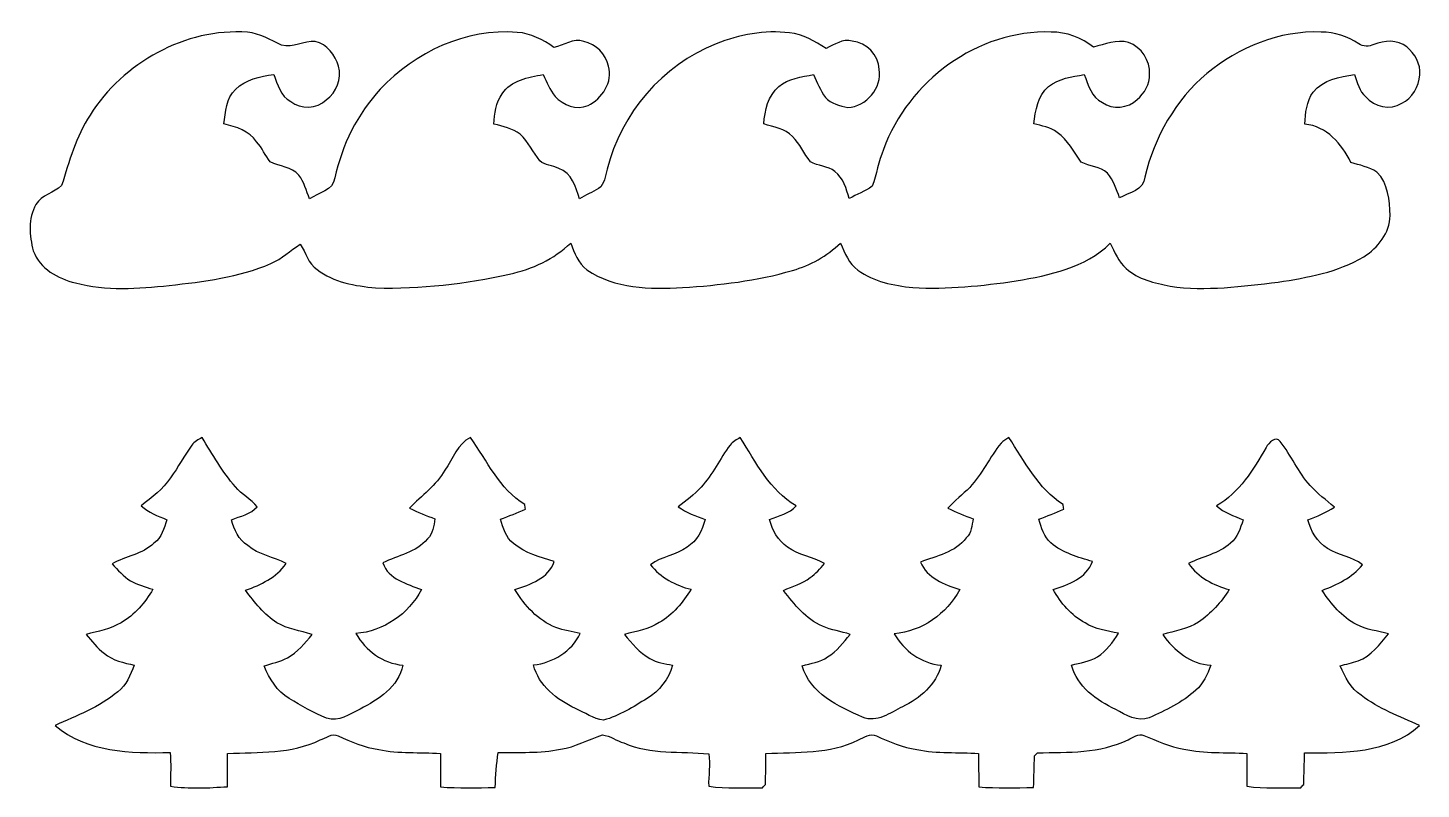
# Model space of a CAD drawing. Header units: centimetres. Extents: x -15.8 to 16.1, y -10.6 to 6.9.
import ezdxf

# ---------------------------------------------------------------- set-up
doc = ezdxf.new("R2010")
doc.units = ezdxf.units.CM
doc.header["$MEASUREMENT"] = 0
doc.layers.add('Layer 1', color=7, linetype='Continuous')

msp = doc.modelspace()

# ---------------------------------------------------------------- linework, layer by layer
at = {"layer": 'Layer 1', "color": 251}
for points, knots in [([(-14.38063, 4.85669), (-13.62322, 6.05472), (-12.20717, 6.85059), (-10.77771, 6.75005), (-10.77771, 6.75005), (-10.49584, 6.72006), (-10.24925, 6.57296), (-9.99913, 6.45125), (-9.99913, 6.45125), (-9.73843, 6.39057), (-9.49043, 6.55461), (-9.22973, 6.53627), (-9.22973, 6.53627), (-8.96056, 6.47806), (-8.77041, 6.22759), (-8.69633, 5.97323), (-8.69633, 5.97323), (-8.62753, 5.69136), (-8.73478, 5.36928), (-8.97961, 5.20382), (-8.97961, 5.20382), (-9.19268, 4.99674), (-9.55922, 4.98546), (-9.7917, 5.16784), (-9.7917, 5.16784), (-10.0263, 5.29167), (-10.09086, 5.55766), (-10.18117, 5.78379), (-10.18117, 5.78379), (-10.49091, 5.73758), (-10.82358, 5.6769), (-11.05394, 5.44477), (-11.05394, 5.44477), (-11.2716, 5.24581), (-11.27478, 4.92584), (-11.31782, 4.6549), (-11.31782, 4.6549), (-11.04089, 4.58541), (-10.74138, 4.49545), (-10.57063, 4.24744), (-10.57063, 4.24744), (-10.44328, 4.10916), (-10.37625, 3.92853), (-10.25807, 3.78425), (-10.25807, 3.78425), (-10.04429, 3.67736), (-9.77618, 3.67348), (-9.60402, 3.48544), (-9.60402, 3.48544), (-9.48972, 3.31999), (-9.42975, 3.12596), (-9.36131, 2.93864), (-9.36131, 2.93864), (-9.16058, 3.08046), (-8.8198, 3.12879), (-8.7824, 3.41806), (-8.7824, 3.41806), (-8.62013, 4.17019), (-8.26735, 4.88386), (-7.74312, 5.45006), (-7.74312, 5.45006), (-6.94655, 6.29391), (-5.78485, 6.84706), (-4.60834, 6.74546), (-4.60834, 6.74546), (-4.29613, 6.73065), (-4.02237, 6.57613), (-3.7719, 6.40397), (-3.7719, 6.40397), (-3.54401, 6.45336), (-3.32987, 6.61776), (-3.08751, 6.54015), (-3.08751, 6.54015), (-2.81199, 6.48159), (-2.58374, 6.25016), (-2.52024, 5.97535), (-2.52024, 5.97535), (-2.41406, 5.61411), (-2.67264, 5.23028), (-2.9905, 5.07647), (-2.9905, 5.07647), (-3.25579, 4.96323), (-3.55812, 5.08423), (-3.74615, 5.28355), (-3.74615, 5.28355), (-3.86009, 5.43631), (-3.93876, 5.61058), (-4.02026, 5.78167), (-4.02026, 5.78167), (-4.35681, 5.72064), (-4.75474, 5.65609), (-4.95229, 5.33964), (-4.95229, 5.33964), (-5.10223, 5.13891), (-5.12763, 4.88879), (-5.14315, 4.64749), (-5.14315, 4.64749), (-4.93395, 4.60093), (-4.7184, 4.54625), (-4.54272, 4.41678), (-4.54272, 4.41678), (-4.35398, 4.24462), (-4.2478, 4.00579), (-4.09399, 3.80612), (-4.09399, 3.80612), (-3.97475, 3.70381), (-3.79765, 3.70911), (-3.66219, 3.63255), (-3.66219, 3.63255), (-3.35668, 3.53624), (-3.27448, 3.20746), (-3.18629, 2.93934), (-3.18629, 2.93934), (-3.04341, 3.02366), (-2.89243, 3.09386), (-2.7499, 3.17888), (-2.7499, 3.17888), (-2.59962, 3.26849), (-2.6102, 3.47274), (-2.5527, 3.61597), (-2.5527, 3.61597), (-2.23908, 4.8955), (-1.28764, 5.99969), (-0.06138, 6.4837), (-0.06138, 6.4837), (0.46884, 6.6989), (1.04951, 6.80508), (1.62101, 6.73735), (1.62101, 6.73735), (1.93146, 6.70842), (2.19816, 6.53838), (2.4578, 6.37999), (2.4578, 6.37999), (2.64195, 6.47382), (2.83492, 6.60224), (3.05259, 6.54861), (3.05259, 6.54861), (3.37785, 6.51933), (3.65619, 6.23041), (3.67171, 5.90338), (3.67171, 5.90338), (3.73874, 5.47793), (3.37644, 5.0486), (2.94887, 5.03026), (2.94887, 5.03026), (2.76684, 5.06906), (2.56963, 5.1181), (2.43805, 5.25992), (2.43805, 5.25992), (2.32269, 5.42043), (2.24861, 5.60388), (2.16747, 5.78238), (2.16747, 5.78238), (1.89336, 5.73158), (1.59456, 5.68925), (1.37019, 5.50898), (1.37019, 5.50898), (1.12924, 5.29766), (1.05198, 4.96076), (1.03046, 4.65384), (1.03046, 4.65384), (1.25624, 4.58294), (1.51447, 4.54695), (1.68416, 4.36527), (1.68416, 4.36527), (1.8602, 4.20264), (1.94663, 3.97228), (2.0955, 3.78954), (2.0955, 3.78954), (2.26554, 3.68441), (2.49237, 3.69782), (2.65289, 3.56835), (2.65289, 3.56835), (2.84727, 3.41736), (2.921, 3.17324), (2.98309, 2.94569), (2.98309, 2.94569), (3.15701, 3.04094), (3.34398, 3.11503), (3.50732, 3.22721), (3.50732, 3.22721), (3.61174, 3.50132), (3.65443, 3.79483), (3.7652, 4.06718), (3.7652, 4.06718), (4.33282, 5.62963), (5.91714, 6.81426), (7.60307, 6.75428), (7.60307, 6.75428), (7.9569, 6.75675), (8.29769, 6.62587), (8.57285, 6.4068), (8.57285, 6.4068), (8.82967, 6.48194), (9.10026, 6.58777), (9.37154, 6.51686), (9.37154, 6.51686), (9.66505, 6.41385), (9.87143, 6.1027), (9.85414, 5.79155), (9.85414, 5.79155), (9.86155, 5.56436), (9.73631, 5.35658), (9.57016, 5.21053), (9.57016, 5.21053), (9.36166, 5.01297), (9.01277, 4.97205), (8.77605, 5.14385), (8.77605, 5.14385), (8.52099, 5.25604), (8.45326, 5.54531), (8.36013, 5.78097), (8.36013, 5.78097), (8.07791, 5.73793), (7.77381, 5.69242), (7.54345, 5.50933), (7.54345, 5.50933), (7.29791, 5.30049), (7.24288, 4.95723), (7.20478, 4.65526), (7.20478, 4.65526), (7.38964, 4.60939), (7.58578, 4.57976), (7.74171, 4.46017), (7.74171, 4.46017), (7.99112, 4.29295), (8.10966, 4.00756), (8.29169, 3.77966), (8.29169, 3.77966), (8.48007, 3.67736), (8.72878, 3.68512), (8.88965, 3.52743), (8.88965, 3.52743), (9.02723, 3.36374), (9.09955, 3.16159), (9.16481, 2.96157), (9.16481, 2.96157), (9.38283, 3.08046), (9.72397, 3.13655), (9.7469, 3.43994), (9.7469, 3.43994), (9.95609, 4.35151), (10.4521, 5.19606), (11.16154, 5.80743), (11.16154, 5.80743), (11.89037, 6.40468), (12.82382, 6.79379), (13.77668, 6.75464), (13.77668, 6.75464), (14.08183, 6.75322), (14.3824, 6.65374), (14.63746, 6.48758), (14.63746, 6.48758), (14.73835, 6.41703), (14.87099, 6.42161), (14.98212, 6.46818), (14.98212, 6.46818), (15.22095, 6.5659), (15.52434, 6.58848), (15.73565, 6.41879), (15.73565, 6.41879), (15.91522, 6.26004), (16.06515, 6.02439), (16.03481, 5.77497), (16.03481, 5.77497), (16.0147, 5.51109), (15.86971, 5.2384), (15.61994, 5.12904), (15.61994, 5.12904), (15.35642, 4.96111), (14.99588, 5.04155), (14.79938, 5.27368), (14.79938, 5.27368), (14.64663, 5.40244), (14.61206, 5.6067), (14.53868, 5.78167), (14.53868, 5.78167), (14.19789, 5.74005), (13.82712, 5.66103), (13.59606, 5.38304), (13.59606, 5.38304), (13.44895, 5.17102), (13.41014, 4.90291), (13.40591, 4.64926), (13.40591, 4.64926), (13.90403, 4.60446), (14.25011, 4.19488), (14.45648, 3.77366), (14.45648, 3.77366), (14.65756, 3.71016), (14.87523, 3.6703), (15.05479, 3.55353), (15.05479, 3.55353), (15.31056, 3.28859), (15.34477, 2.90654), (15.35747, 2.55799), (15.35747, 2.55799), (15.34513, 2.15865), (15.07984, 1.82174), (14.75352, 1.61678), (14.75352, 1.61678), (14.16297, 1.26118), (13.46376, 1.14229), (12.79313, 1.03505), (12.79313, 1.03505), (11.9761, 0.94403), (11.1439, 0.81915), (10.32404, 0.94439), (10.32404, 0.94439), (9.97056, 1.01671), (9.59309, 1.09396), (9.32074, 1.34796), (9.32074, 1.34796), (9.13659, 1.49507), (9.06251, 1.72508), (8.95138, 1.92405), (8.95138, 1.92405), (8.382, 1.35573), (7.56426, 1.19909), (6.80438, 1.06398), (6.80438, 1.06398), (6.02192, 0.94968), (5.22958, 0.86536), (4.4383, 0.91193), (4.4383, 0.91193), (3.99979, 0.95709), (3.5433, 1.04246), (3.18206, 1.31198), (3.18206, 1.31198), (2.97356, 1.4545), (2.88361, 1.70251), (2.78483, 1.9244), (2.78483, 1.9244), (2.47015, 1.63865), (2.10185, 1.41534), (1.68945, 1.30493), (1.68945, 1.30493), (0.87207, 1.06186), (0.01834, 0.96873), (-0.82973, 0.90946), (-0.82973, 0.90946), (-1.56774, 0.87101), (-2.38689, 0.8823), (-3.01978, 1.32009), (-3.01978, 1.32009), (-3.21169, 1.47144), (-3.31258, 1.70392), (-3.3849, 1.93005), (-3.3849, 1.93005), (-3.77049, 1.56139), (-4.26649, 1.33138), (-4.78473, 1.22061), (-4.78473, 1.22061), (-5.78732, 0.98919), (-6.82166, 0.88089), (-7.85001, 0.90346), (-7.85001, 0.90346), (-8.31462, 0.9525), (-8.81098, 1.02341), (-9.18598, 1.32786), (-9.18598, 1.32786), (-9.39518, 1.45662), (-9.44386, 1.70956), (-9.57298, 1.90041), (-9.57298, 1.90041), (-9.80228, 1.76354), (-9.9949, 1.5681), (-10.24255, 1.45979), (-10.24255, 1.45979), (-10.97844, 1.14476), (-11.78278, 1.0474), (-12.57124, 0.9592), (-12.57124, 0.9592), (-13.28208, 0.88724), (-14.01621, 0.82656), (-14.71436, 1.01953), (-14.71436, 1.01953), (-15.11688, 1.11054), (-15.52822, 1.34444), (-15.67886, 1.74907), (-15.67886, 1.74907), (-15.77375, 2.09268), (-15.80374, 2.49343), (-15.61924, 2.8134), (-15.61924, 2.8134), (-15.48906, 3.03601), (-15.20437, 3.07269), (-15.0308, 3.24414), (-15.0308, 3.24414), (-14.86076, 3.79765), (-14.69919, 4.36563), (-14.38063, 4.85669)], [0, 0, 0, 0, 0.01010101, 0.01010101, 0.01010101, 0.01010101, 0.02020202, 0.02020202, 0.02020202, 0.02020202, 0.03030303, 0.03030303, 0.03030303, 0.03030303, 0.04040404, 0.04040404, 0.04040404, 0.04040404, 0.05050505, 0.05050505, 0.05050505, 0.05050505, 0.06060606, 0.06060606, 0.06060606, 0.06060606, 0.07070707, 0.07070707, 0.07070707, 0.07070707, 0.08080808, 0.08080808, 0.08080808, 0.08080808, 0.09090909, 0.09090909, 0.09090909, 0.09090909, 0.1010101, 0.1010101, 0.1010101, 0.1010101, 0.11111111, 0.11111111, 0.11111111, 0.11111111, 0.12121212, 0.12121212, 0.12121212, 0.12121212, 0.13131313, 0.13131313, 0.13131313, 0.13131313, 0.14141414, 0.14141414, 0.14141414, 0.14141414, 0.15151515, 0.15151515, 0.15151515, 0.15151515, 0.16161616, 0.16161616, 0.16161616, 0.16161616, 0.17171717, 0.17171717, 0.17171717, 0.17171717, 0.18181818, 0.18181818, 0.18181818, 0.18181818, 0.19191919, 0.19191919, 0.19191919, 0.19191919, 0.2020202, 0.2020202, 0.2020202, 0.2020202, 0.21212121, 0.21212121, 0.21212121, 0.21212121, 0.22222222, 0.22222222, 0.22222222, 0.22222222, 0.23232323, 0.23232323, 0.23232323, 0.23232323, 0.24242424, 0.24242424, 0.24242424, 0.24242424, 0.25252525, 0.25252525, 0.25252525, 0.25252525, 0.26262626, 0.26262626, 0.26262626, 0.26262626, 0.27272727, 0.27272727, 0.27272727, 0.27272727, 0.28282828, 0.28282828, 0.28282828, 0.28282828, 0.29292929, 0.29292929, 0.29292929, 0.29292929, 0.3030303, 0.3030303, 0.3030303, 0.3030303, 0.31313131, 0.31313131, 0.31313131, 0.31313131, 0.32323232, 0.32323232, 0.32323232, 0.32323232, 0.33333333, 0.33333333, 0.33333333, 0.33333333, 0.34343434, 0.34343434, 0.34343434, 0.34343434, 0.35353535, 0.35353535, 0.35353535, 0.35353535, 0.36363636, 0.36363636, 0.36363636, 0.36363636, 0.37373737, 0.37373737, 0.37373737, 0.37373737, 0.38383838, 0.38383838, 0.38383838, 0.38383838, 0.39393939, 0.39393939, 0.39393939, 0.39393939, 0.4040404, 0.4040404, 0.4040404, 0.4040404, 0.41414141, 0.41414141, 0.41414141, 0.41414141, 0.42424242, 0.42424242, 0.42424242, 0.42424242, 0.43434343, 0.43434343, 0.43434343, 0.43434343, 0.44444444, 0.44444444, 0.44444444, 0.44444444, 0.45454545, 0.45454545, 0.45454545, 0.45454545, 0.46464646, 0.46464646, 0.46464646, 0.46464646, 0.47474747, 0.47474747, 0.47474747, 0.47474747, 0.48484848, 0.48484848, 0.48484848, 0.48484848, 0.49494949, 0.49494949, 0.49494949, 0.49494949, 0.50505051, 0.50505051, 0.50505051, 0.50505051, 0.51515152, 0.51515152, 0.51515152, 0.51515152, 0.52525253, 0.52525253, 0.52525253, 0.52525253, 0.53535354, 0.53535354, 0.53535354, 0.53535354, 0.54545455, 0.54545455, 0.54545455, 0.54545455, 0.55555556, 0.55555556, 0.55555556, 0.55555556, 0.56565657, 0.56565657, 0.56565657, 0.56565657, 0.57575758, 0.57575758, 0.57575758, 0.57575758, 0.58585859, 0.58585859, 0.58585859, 0.58585859, 0.5959596, 0.5959596, 0.5959596, 0.5959596, 0.60606061, 0.60606061, 0.60606061, 0.60606061, 0.61616162, 0.61616162, 0.61616162, 0.61616162, 0.62626263, 0.62626263, 0.62626263, 0.62626263, 0.63636364, 0.63636364, 0.63636364, 0.63636364, 0.64646465, 0.64646465, 0.64646465, 0.64646465, 0.65656566, 0.65656566, 0.65656566, 0.65656566, 0.66666667, 0.66666667, 0.66666667, 0.66666667, 0.67676768, 0.67676768, 0.67676768, 0.67676768, 0.68686869, 0.68686869, 0.68686869, 0.68686869, 0.6969697, 0.6969697, 0.6969697, 0.6969697, 0.70707071, 0.70707071, 0.70707071, 0.70707071, 0.71717172, 0.71717172, 0.71717172, 0.71717172, 0.72727273, 0.72727273, 0.72727273, 0.72727273, 0.73737374, 0.73737374, 0.73737374, 0.73737374, 0.74747475, 0.74747475, 0.74747475, 0.74747475, 0.75757576, 0.75757576, 0.75757576, 0.75757576, 0.76767677, 0.76767677, 0.76767677, 0.76767677, 0.77777778, 0.77777778, 0.77777778, 0.77777778, 0.78787879, 0.78787879, 0.78787879, 0.78787879, 0.7979798, 0.7979798, 0.7979798, 0.7979798, 0.80808081, 0.80808081, 0.80808081, 0.80808081, 0.81818182, 0.81818182, 0.81818182, 0.81818182, 0.82828283, 0.82828283, 0.82828283, 0.82828283, 0.83838384, 0.83838384, 0.83838384, 0.83838384, 0.84848485, 0.84848485, 0.84848485, 0.84848485, 0.85858586, 0.85858586, 0.85858586, 0.85858586, 0.86868687, 0.86868687, 0.86868687, 0.86868687, 0.87878788, 0.87878788, 0.87878788, 0.87878788, 0.88888889, 0.88888889, 0.88888889, 0.88888889, 0.8989899, 0.8989899, 0.8989899, 0.8989899, 0.90909091, 0.90909091, 0.90909091, 0.90909091, 0.91919192, 0.91919192, 0.91919192, 0.91919192, 0.92929293, 0.92929293, 0.92929293, 0.92929293, 0.93939394, 0.93939394, 0.93939394, 0.93939394, 0.94949495, 0.94949495, 0.94949495, 0.94949495, 0.95959596, 0.95959596, 0.95959596, 0.95959596, 0.96969697, 0.96969697, 0.96969697, 0.96969697, 0.97979798, 0.97979798, 0.97979798, 0.97979798, 1, 1, 1, 1]), ([(-12.05371, -2.69028), (-11.99586, -2.6095), (-11.90413, -2.56646), (-11.81982, -2.5206), (-11.81982, -2.5206), (-11.57923, -2.90477), (-11.35662, -3.30518), (-11.05606, -3.64737), (-11.05606, -3.64737), (-10.90895, -3.81953), (-10.70328, -3.92889), (-10.55617, -4.10034), (-10.55617, -4.10034), (-10.70822, -4.27179), (-10.94669, -4.31377), (-11.14672, -4.40231), (-11.14672, -4.40231), (-11.08604, -4.62774), (-10.98021, -4.86022), (-10.77595, -4.98969), (-10.77595, -4.98969), (-10.52195, -5.20312), (-10.18011, -5.24369), (-9.89612, -5.40173), (-9.89612, -5.40173), (-10.11837, -5.7217), (-10.47256, -5.88045), (-10.82358, -6.01239), (-10.82358, -6.01239), (-10.61755, -6.28791), (-10.40271, -6.56837), (-10.10673, -6.75322), (-10.10673, -6.75322), (-9.8612, -6.90174), (-9.57227, -6.93173), (-9.30416, -7.02098), (-9.30416, -7.02098), (-9.46362, -7.22701), (-9.63965, -7.42668), (-9.86825, -7.55826), (-9.86825, -7.55826), (-10.03582, -7.64611), (-10.22315, -7.68279), (-10.40165, -7.74277), (-10.40165, -7.74277), (-10.28524, -8.03698), (-10.1025, -8.31956), (-9.82521, -8.48431), (-9.82521, -8.48431), (-9.55675, -8.66069), (-9.26994, -8.81309), (-8.9722, -8.9341), (-8.9722, -8.9341), (-8.69209, -9.03393), (-8.4455, -8.8392), (-8.20455, -8.72984), (-8.20455, -8.72984), (-7.79568, -8.51041), (-7.31767, -8.22501), (-7.22983, -7.72548), (-7.22983, -7.72548), (-7.68597, -7.68033), (-8.0772, -7.39069), (-8.30263, -7.00052), (-8.30263, -7.00052), (-7.66868, -6.95007), (-7.09401, -6.55743), (-6.80261, -5.99475), (-6.80261, -5.99475), (-7.1314, -5.86281), (-7.55509, -5.76192), (-7.68244, -5.38656), (-7.68244, -5.38656), (-7.34131, -5.21194), (-6.92397, -5.14844), (-6.66256, -4.8387), (-6.66256, -4.8387), (-6.53697, -4.71805), (-6.51933, -4.5399), (-6.49323, -4.37762), (-6.49323, -4.37762), (-6.69043, -4.30424), (-6.88587, -4.22769), (-7.07284, -4.13209), (-7.07284, -4.13209), (-6.79732, -3.8481), (-6.46359, -3.61209), (-6.26392, -3.26143), (-6.26392, -3.26143), (-6.07871, -3.00919), (-5.97994, -2.66136), (-5.68008, -2.51848), (-5.68008, -2.51848), (-5.29625, -3.05153), (-5.02038, -3.69323), (-4.43618, -4.04883), (-4.43618, -4.04883), (-4.43265, -4.07494), (-4.42595, -4.1275), (-4.42242, -4.15361), (-4.42242, -4.15361), (-4.60939, -4.24039), (-4.80166, -4.31447), (-4.99392, -4.3882), (-4.99392, -4.3882), (-4.92866, -4.58611), (-4.86833, -4.80942), (-4.69653, -4.94418), (-4.69653, -4.94418), (-4.42666, -5.1622), (-4.08799, -5.2578), (-3.76238, -5.35552), (-3.76238, -5.35552), (-3.89608, -5.73581), (-4.31024, -5.88398), (-4.66337, -5.99334), (-4.66337, -5.99334), (-4.44041, -6.36341), (-4.1335, -6.70031), (-3.72639, -6.86647), (-3.72639, -6.86647), (-3.54506, -6.92926), (-3.35386, -6.95713), (-3.16689, -7.00193), (-3.16689, -7.00193), (-3.37079, -7.40869), (-3.78919, -7.66939), (-4.23721, -7.71984), (-4.23721, -7.71984), (-4.12291, -8.19679), (-3.70134, -8.515), (-3.27836, -8.71396), (-3.27836, -8.71396), (-3.06846, -8.80992), (-2.86914, -8.95103), (-2.63666, -8.98207), (-2.63666, -8.98207), (-2.27718, -8.884), (-1.95333, -8.67974), (-1.63971, -8.48466), (-1.63971, -8.48466), (-1.35996, -8.31638), (-1.143, -8.04263), (-1.0601, -7.72583), (-1.0601, -7.72583), (-1.23402, -7.68456), (-1.41923, -7.66939), (-1.57339, -7.57167), (-1.57339, -7.57167), (-1.81504, -7.44573), (-1.98261, -7.22454), (-2.15724, -7.0231), (-2.15724, -7.0231), (-1.88983, -6.94231), (-1.59985, -6.9088), (-1.36243, -6.7504), (-1.36243, -6.7504), (-1.05304, -6.57225), (-0.81844, -6.28932), (-0.63324, -5.98911), (-0.63324, -5.98911), (-0.99554, -5.90338), (-1.32644, -5.71747), (-1.56492, -5.42607), (-1.56492, -5.42607), (-1.31233, -5.2391), (-0.97614, -5.21652), (-0.72531, -5.02356), (-0.72531, -5.02356), (-0.49459, -4.89021), (-0.38029, -4.64044), (-0.3115, -4.39455), (-0.3115, -4.39455), (-0.52423, -4.31341), (-0.73907, -4.23369), (-0.92886, -4.10457), (-0.92886, -4.10457), (-0.75106, -3.95746), (-0.55809, -3.82623), (-0.40358, -3.65337), (-0.40358, -3.65337), (-0.13688, -3.36585), (0.02681, -3.0039), (0.25823, -2.69028), (0.25823, -2.69028), (0.31644, -2.6102), (0.40781, -2.56646), (0.49248, -2.52024), (0.49248, -2.52024), (0.84914, -3.08681), (1.16911, -3.72921), (1.76777, -4.07741), (1.76777, -4.07741), (1.61431, -4.2605), (1.37266, -4.3053), (1.1624, -4.39173), (1.1624, -4.39173), (1.22167, -4.64114), (1.35502, -4.87821), (1.57233, -5.02356), (1.57233, -5.02356), (1.82139, -5.21476), (2.14877, -5.24404), (2.41582, -5.40209), (2.41582, -5.40209), (2.31563, -5.51603), (2.21544, -5.63245), (2.09197, -5.72241), (2.09197, -5.72241), (1.91206, -5.86387), (1.68557, -5.91644), (1.48308, -6.01557), (1.48308, -6.01557), (1.7272, -6.33554), (1.99143, -6.67103), (2.37102, -6.83542), (2.37102, -6.83542), (2.57493, -6.92079), (2.79682, -6.94937), (3.00567, -7.02063), (3.00567, -7.02063), (2.84621, -7.20266), (2.70475, -7.41327), (2.48814, -7.53357), (2.48814, -7.53357), (2.31881, -7.65986), (2.10397, -7.67503), (1.90923, -7.73924), (1.90923, -7.73924), (2.08703, -8.37142), (2.73614, -8.66563), (3.2893, -8.9154), (3.2893, -8.9154), (3.61703, -9.04981), (3.91901, -8.81345), (4.19947, -8.67657), (4.19947, -8.67657), (4.59916, -8.48325), (4.96958, -8.17386), (5.08564, -7.72724), (5.08564, -7.72724), (4.63056, -7.6775), (4.23404, -7.39916), (4.01073, -7.0044), (4.01073, -7.0044), (4.64608, -6.95184), (5.21758, -6.55496), (5.51004, -5.99369), (5.51004, -5.99369), (5.15867, -5.87763), (4.76497, -5.73722), (4.61186, -5.36504), (4.61186, -5.36504), (4.97734, -5.23028), (5.41232, -5.1435), (5.65961, -4.81295), (5.65961, -4.81295), (5.78626, -4.70217), (5.78838, -4.52826), (5.81907, -4.37727), (5.81907, -4.37727), (5.62151, -4.30424), (5.42607, -4.22769), (5.2391, -4.13209), (5.2391, -4.13209), (5.39186, -3.95958), (5.58165, -3.82552), (5.74005, -3.65866), (5.74005, -3.65866), (6.02227, -3.3528), (6.1976, -2.96933), (6.45689, -2.64619), (6.45689, -2.64619), (6.50557, -2.59115), (6.57119, -2.55552), (6.63187, -2.51566), (6.63187, -2.51566), (6.99558, -3.06211), (7.3025, -3.68547), (7.87576, -4.04883), (7.87576, -4.04883), (7.87929, -4.07494), (7.88599, -4.1275), (7.88952, -4.15361), (7.88952, -4.15361), (7.70255, -4.24039), (7.50993, -4.31447), (7.31837, -4.3882), (7.31837, -4.3882), (7.38187, -4.57835), (7.43656, -4.79284), (7.59601, -4.92866), (7.59601, -4.92866), (7.86836, -5.15973), (8.21619, -5.25639), (8.55063, -5.35623), (8.55063, -5.35623), (8.40599, -5.72805), (8.00417, -5.88857), (7.64822, -5.99264), (7.64822, -5.99264), (7.82108, -6.30343), (8.06203, -6.58495), (8.37706, -6.75781), (8.37706, -6.75781), (8.60707, -6.90668), (8.884, -6.93914), (9.14612, -6.99488), (9.14612, -6.99488), (9.017, -7.19984), (8.86531, -7.39669), (8.66069, -7.53145), (8.66069, -7.53145), (8.48113, -7.6454), (8.26805, -7.6708), (8.06662, -7.72336), (8.06662, -7.72336), (8.19609, -8.21761), (8.64447, -8.52911), (9.07909, -8.74148), (9.07909, -8.74148), (9.3151, -8.85472), (9.57651, -9.03852), (9.84532, -8.92634), (9.84532, -8.92634), (10.22174, -8.76018), (10.60379, -8.5785), (10.90824, -8.29698), (10.90824, -8.29698), (11.08534, -8.15199), (11.17212, -7.93327), (11.25432, -7.72619), (11.25432, -7.72619), (10.78971, -7.70361), (10.41365, -7.38646), (10.15436, -7.02416), (10.15436, -7.02416), (10.43305, -6.9469), (10.72409, -6.89187), (10.97527, -6.73982), (10.97527, -6.73982), (11.25749, -6.54403), (11.49103, -6.28474), (11.67659, -5.99687), (11.67659, -5.99687), (11.31323, -5.89597), (10.9668, -5.71641), (10.74279, -5.40138), (10.74279, -5.40138), (11.05747, -5.23134), (11.4367, -5.18548), (11.70552, -4.93183), (11.70552, -4.93183), (11.86815, -4.80131), (11.92883, -4.59423), (11.99339, -4.40408), (11.99339, -4.40408), (11.7856, -4.30742), (11.55312, -4.24356), (11.38767, -4.07776), (11.38767, -4.07776), (11.90942, -3.77719), (12.22728, -3.25332), (12.51832, -2.74567), (12.51832, -2.74567), (12.57582, -2.64054), (12.73528, -2.47227), (12.84252, -2.60879), (12.84252, -2.60879), (13.09088, -2.93017), (13.25457, -3.31329), (13.52832, -3.61703), (13.52832, -3.61703), (13.69413, -3.80048), (13.89415, -3.94864), (14.08112, -4.11021), (14.08112, -4.11021), (13.89451, -4.23651), (13.68601, -4.32082), (13.47541, -4.39702), (13.47541, -4.39702), (13.5382, -4.66196), (13.69095, -4.90855), (13.92626, -5.05354), (13.92626, -5.05354), (14.16967, -5.22464), (14.49211, -5.23487), (14.72212, -5.42854), (14.72212, -5.42854), (14.48435, -5.72523), (14.14357, -5.88398), (13.7982, -6.01345), (13.7982, -6.01345), (14.00669, -6.32213), (14.24552, -6.6227), (14.58489, -6.79556), (14.58489, -6.79556), (14.81173, -6.9148), (15.07137, -6.9402), (15.31585, -7.00934), (15.31585, -7.00934), (15.12711, -7.25734), (14.91932, -7.50993), (14.62158, -7.62882), (14.62158, -7.62882), (14.48611, -7.6708), (14.34853, -7.69973), (14.21412, -7.74277), (14.21412, -7.74277), (14.3256, -7.99465), (14.45577, -8.25712), (14.69461, -8.41163), (14.69461, -8.41163), (15.09501, -8.72278), (15.57337, -8.89388), (16.02846, -9.10378), (16.02846, -9.10378), (15.3289, -9.74901), (14.28962, -9.72714), (13.40097, -9.72996), (13.40097, -9.72996), (13.39215, -9.96985), (13.3858, -10.21045), (13.3798, -10.45175), (13.3798, -10.45175), (13.35617, -10.47715), (13.33253, -10.50325), (13.30995, -10.52936), (13.30995, -10.52936), (12.90002, -10.52336), (12.48586, -10.55617), (12.07982, -10.49091), (12.07982, -10.49091), (12.08052, -10.2422), (12.08087, -9.99384), (12.08193, -9.74549), (12.08193, -9.74549), (11.6011, -9.71021), (11.11426, -9.74937), (10.64013, -9.64636), (10.64013, -9.64636), (10.31628, -9.59873), (10.02347, -9.44845), (9.72326, -9.32921), (9.72326, -9.32921), (9.5945, -9.27382), (9.47702, -9.39024), (9.36166, -9.42834), (9.36166, -9.42834), (8.72278, -9.74372), (7.98477, -9.71903), (7.29192, -9.72714), (7.29192, -9.72714), (7.26828, -9.75007), (7.245, -9.773), (7.22171, -9.79664), (7.22171, -9.79664), (7.21536, -10.03759), (7.20937, -10.27889), (7.20161, -10.52054), (7.20161, -10.52054), (6.78286, -10.52901), (6.36376, -10.54065), (5.94607, -10.5096), (5.94607, -10.5096), (5.94466, -10.2549), (5.9436, -10.00019), (5.94289, -9.74619), (5.94289, -9.74619), (5.47299, -9.7088), (4.99639, -9.75184), (4.53249, -9.65341), (4.53249, -9.65341), (4.20723, -9.60579), (3.90208, -9.47773), (3.60609, -9.3405), (3.60609, -9.3405), (3.46322, -9.26818), (3.32352, -9.38636), (3.19229, -9.43257), (3.19229, -9.43257), (2.53965, -9.76595), (1.78611, -9.70315), (1.07879, -9.74584), (1.07879, -9.74584), (1.07597, -9.98079), (1.07315, -10.21574), (1.06997, -10.45139), (1.06997, -10.45139), (1.04563, -10.47715), (1.02129, -10.5029), (0.9973, -10.52936), (0.9973, -10.52936), (0.58843, -10.52336), (0.17462, -10.55582), (-0.23072, -10.49126), (-0.23072, -10.49126), (-0.24059, -10.24643), (-0.18556, -9.99772), (-0.23036, -9.75572), (-0.23036, -9.75572), (-0.87383, -9.68728), (-1.55751, -9.77194), (-2.16853, -9.50419), (-2.16853, -9.50419), (-2.33504, -9.45127), (-2.48532, -9.34438), (-2.65924, -9.31721), (-2.65924, -9.31721), (-2.98027, -9.42269), (-3.27978, -9.60014), (-3.62056, -9.646), (-3.62056, -9.646), (-4.09011, -9.74266), (-4.57341, -9.71479), (-5.04966, -9.72079), (-5.04966, -9.72079), (-5.08423, -9.98573), (-5.0994, -10.25313), (-5.11669, -10.52054), (-5.11669, -10.52054), (-5.53297, -10.52901), (-5.9503, -10.54065), (-6.36588, -10.5096), (-6.36588, -10.5096), (-6.36729, -10.2549), (-6.36799, -10.00019), (-6.36905, -9.74619), (-6.36905, -9.74619), (-6.83895, -9.7088), (-7.31555, -9.75184), (-7.77946, -9.65341), (-7.77946, -9.65341), (-8.10472, -9.60579), (-8.40987, -9.47737), (-8.70585, -9.3405), (-8.70585, -9.3405), (-8.84908, -9.26924), (-8.98631, -9.39271), (-9.11895, -9.43469), (-9.11895, -9.43469), (-9.77512, -9.75819), (-10.52513, -9.70739), (-11.23421, -9.74584), (-11.23421, -9.74584), (-11.23562, -9.99843), (-11.23633, -10.25102), (-11.23703, -10.50431), (-11.23703, -10.50431), (-11.67059, -10.52936), (-12.11086, -10.55934), (-12.54196, -10.49161), (-12.54196, -10.49161), (-12.54619, -10.23444), (-12.52185, -9.97761), (-12.55042, -9.7222), (-12.55042, -9.7222), (-13.44507, -9.74125), (-14.46142, -9.71973), (-15.18109, -9.10449), (-15.18109, -9.10449), (-14.69073, -8.87307), (-14.16614, -8.69527), (-13.74951, -8.33296), (-13.74951, -8.33296), (-13.55302, -8.18339), (-13.45565, -7.94985), (-13.36993, -7.72619), (-13.36993, -7.72619), (-13.6077, -7.66763), (-13.86381, -7.62212), (-14.05431, -7.45631), (-14.05431, -7.45631), (-14.21553, -7.33425), (-14.34042, -7.17374), (-14.47059, -7.02169), (-14.47059, -7.02169), (-14.20178, -6.94373), (-13.91285, -6.90704), (-13.67296, -6.75287), (-13.67296, -6.75287), (-13.35864, -6.58001), (-13.12369, -6.29391), (-12.94518, -5.9884), (-12.94518, -5.9884), (-13.11769, -5.93125), (-13.2969, -5.8868), (-13.456, -5.7972), (-13.456, -5.7972), (-13.61722, -5.69207), (-13.74528, -5.54531), (-13.87757, -5.40844), (-13.87757, -5.40844), (-13.56819, -5.22817), (-13.18436, -5.19359), (-12.91943, -4.93148), (-12.91943, -4.93148), (-12.73493, -4.81154), (-12.69118, -4.59105), (-12.62768, -4.39702), (-12.62768, -4.39702), (-12.8337, -4.31341), (-13.04502, -4.2291), (-13.21153, -4.07741), (-13.21153, -4.07741), (-12.96388, -3.8929), (-12.71552, -3.69817), (-12.54337, -3.43782), (-12.54337, -3.43782), (-12.36274, -3.20005), (-12.22869, -2.93158), (-12.05371, -2.69028)], [0, 0, 0, 0, 0.00649351, 0.00649351, 0.00649351, 0.00649351, 0.01298701, 0.01298701, 0.01298701, 0.01298701, 0.01948052, 0.01948052, 0.01948052, 0.01948052, 0.02597403, 0.02597403, 0.02597403, 0.02597403, 0.03246753, 0.03246753, 0.03246753, 0.03246753, 0.03896104, 0.03896104, 0.03896104, 0.03896104, 0.04545455, 0.04545455, 0.04545455, 0.04545455, 0.05194805, 0.05194805, 0.05194805, 0.05194805, 0.05844156, 0.05844156, 0.05844156, 0.05844156, 0.06493506, 0.06493506, 0.06493506, 0.06493506, 0.07142857, 0.07142857, 0.07142857, 0.07142857, 0.07792208, 0.07792208, 0.07792208, 0.07792208, 0.08441558, 0.08441558, 0.08441558, 0.08441558, 0.09090909, 0.09090909, 0.09090909, 0.09090909, 0.0974026, 0.0974026, 0.0974026, 0.0974026, 0.1038961, 0.1038961, 0.1038961, 0.1038961, 0.11038961, 0.11038961, 0.11038961, 0.11038961, 0.11688312, 0.11688312, 0.11688312, 0.11688312, 0.12337662, 0.12337662, 0.12337662, 0.12337662, 0.12987013, 0.12987013, 0.12987013, 0.12987013, 0.13636364, 0.13636364, 0.13636364, 0.13636364, 0.14285714, 0.14285714, 0.14285714, 0.14285714, 0.14935065, 0.14935065, 0.14935065, 0.14935065, 0.15584416, 0.15584416, 0.15584416, 0.15584416, 0.16233766, 0.16233766, 0.16233766, 0.16233766, 0.16883117, 0.16883117, 0.16883117, 0.16883117, 0.17532468, 0.17532468, 0.17532468, 0.17532468, 0.18181818, 0.18181818, 0.18181818, 0.18181818, 0.18831169, 0.18831169, 0.18831169, 0.18831169, 0.19480519, 0.19480519, 0.19480519, 0.19480519, 0.2012987, 0.2012987, 0.2012987, 0.2012987, 0.20779221, 0.20779221, 0.20779221, 0.20779221, 0.21428571, 0.21428571, 0.21428571, 0.21428571, 0.22077922, 0.22077922, 0.22077922, 0.22077922, 0.22727273, 0.22727273, 0.22727273, 0.22727273, 0.23376623, 0.23376623, 0.23376623, 0.23376623, 0.24025974, 0.24025974, 0.24025974, 0.24025974, 0.24675325, 0.24675325, 0.24675325, 0.24675325, 0.25324675, 0.25324675, 0.25324675, 0.25324675, 0.25974026, 0.25974026, 0.25974026, 0.25974026, 0.26623377, 0.26623377, 0.26623377, 0.26623377, 0.27272727, 0.27272727, 0.27272727, 0.27272727, 0.27922078, 0.27922078, 0.27922078, 0.27922078, 0.28571429, 0.28571429, 0.28571429, 0.28571429, 0.29220779, 0.29220779, 0.29220779, 0.29220779, 0.2987013, 0.2987013, 0.2987013, 0.2987013, 0.30519481, 0.30519481, 0.30519481, 0.30519481, 0.31168831, 0.31168831, 0.31168831, 0.31168831, 0.31818182, 0.31818182, 0.31818182, 0.31818182, 0.32467532, 0.32467532, 0.32467532, 0.32467532, 0.33116883, 0.33116883, 0.33116883, 0.33116883, 0.33766234, 0.33766234, 0.33766234, 0.33766234, 0.34415584, 0.34415584, 0.34415584, 0.34415584, 0.35064935, 0.35064935, 0.35064935, 0.35064935, 0.35714286, 0.35714286, 0.35714286, 0.35714286, 0.36363636, 0.36363636, 0.36363636, 0.36363636, 0.37012987, 0.37012987, 0.37012987, 0.37012987, 0.37662338, 0.37662338, 0.37662338, 0.37662338, 0.38311688, 0.38311688, 0.38311688, 0.38311688, 0.38961039, 0.38961039, 0.38961039, 0.38961039, 0.3961039, 0.3961039, 0.3961039, 0.3961039, 0.4025974, 0.4025974, 0.4025974, 0.4025974, 0.40909091, 0.40909091, 0.40909091, 0.40909091, 0.41558442, 0.41558442, 0.41558442, 0.41558442, 0.42207792, 0.42207792, 0.42207792, 0.42207792, 0.42857143, 0.42857143, 0.42857143, 0.42857143, 0.43506494, 0.43506494, 0.43506494, 0.43506494, 0.44155844, 0.44155844, 0.44155844, 0.44155844, 0.44805195, 0.44805195, 0.44805195, 0.44805195, 0.45454545, 0.45454545, 0.45454545, 0.45454545, 0.46103896, 0.46103896, 0.46103896, 0.46103896, 0.46753247, 0.46753247, 0.46753247, 0.46753247, 0.47402597, 0.47402597, 0.47402597, 0.47402597, 0.48051948, 0.48051948, 0.48051948, 0.48051948, 0.48701299, 0.48701299, 0.48701299, 0.48701299, 0.49350649, 0.49350649, 0.49350649, 0.49350649, 0.5, 0.5, 0.5, 0.5, 0.50649351, 0.50649351, 0.50649351, 0.50649351, 0.51298701, 0.51298701, 0.51298701, 0.51298701, 0.51948052, 0.51948052, 0.51948052, 0.51948052, 0.52597403, 0.52597403, 0.52597403, 0.52597403, 0.53246753, 0.53246753, 0.53246753, 0.53246753, 0.53896104, 0.53896104, 0.53896104, 0.53896104, 0.54545455, 0.54545455, 0.54545455, 0.54545455, 0.55194805, 0.55194805, 0.55194805, 0.55194805, 0.55844156, 0.55844156, 0.55844156, 0.55844156, 0.56493506, 0.56493506, 0.56493506, 0.56493506, 0.57142857, 0.57142857, 0.57142857, 0.57142857, 0.57792208, 0.57792208, 0.57792208, 0.57792208, 0.58441558, 0.58441558, 0.58441558, 0.58441558, 0.59090909, 0.59090909, 0.59090909, 0.59090909, 0.5974026, 0.5974026, 0.5974026, 0.5974026, 0.6038961, 0.6038961, 0.6038961, 0.6038961, 0.61038961, 0.61038961, 0.61038961, 0.61038961, 0.61688312, 0.61688312, 0.61688312, 0.61688312, 0.62337662, 0.62337662, 0.62337662, 0.62337662, 0.62987013, 0.62987013, 0.62987013, 0.62987013, 0.63636364, 0.63636364, 0.63636364, 0.63636364, 0.64285714, 0.64285714, 0.64285714, 0.64285714, 0.64935065, 0.64935065, 0.64935065, 0.64935065, 0.65584416, 0.65584416, 0.65584416, 0.65584416, 0.66233766, 0.66233766, 0.66233766, 0.66233766, 0.66883117, 0.66883117, 0.66883117, 0.66883117, 0.67532468, 0.67532468, 0.67532468, 0.67532468, 0.68181818, 0.68181818, 0.68181818, 0.68181818, 0.68831169, 0.68831169, 0.68831169, 0.68831169, 0.69480519, 0.69480519, 0.69480519, 0.69480519, 0.7012987, 0.7012987, 0.7012987, 0.7012987, 0.70779221, 0.70779221, 0.70779221, 0.70779221, 0.71428571, 0.71428571, 0.71428571, 0.71428571, 0.72077922, 0.72077922, 0.72077922, 0.72077922, 0.72727273, 0.72727273, 0.72727273, 0.72727273, 0.73376623, 0.73376623, 0.73376623, 0.73376623, 0.74025974, 0.74025974, 0.74025974, 0.74025974, 0.74675325, 0.74675325, 0.74675325, 0.74675325, 0.75324675, 0.75324675, 0.75324675, 0.75324675, 0.75974026, 0.75974026, 0.75974026, 0.75974026, 0.76623377, 0.76623377, 0.76623377, 0.76623377, 0.77272727, 0.77272727, 0.77272727, 0.77272727, 0.77922078, 0.77922078, 0.77922078, 0.77922078, 0.78571429, 0.78571429, 0.78571429, 0.78571429, 0.79220779, 0.79220779, 0.79220779, 0.79220779, 0.7987013, 0.7987013, 0.7987013, 0.7987013, 0.80519481, 0.80519481, 0.80519481, 0.80519481, 0.81168831, 0.81168831, 0.81168831, 0.81168831, 0.81818182, 0.81818182, 0.81818182, 0.81818182, 0.82467532, 0.82467532, 0.82467532, 0.82467532, 0.83116883, 0.83116883, 0.83116883, 0.83116883, 0.83766234, 0.83766234, 0.83766234, 0.83766234, 0.84415584, 0.84415584, 0.84415584, 0.84415584, 0.85064935, 0.85064935, 0.85064935, 0.85064935, 0.85714286, 0.85714286, 0.85714286, 0.85714286, 0.86363636, 0.86363636, 0.86363636, 0.86363636, 0.87012987, 0.87012987, 0.87012987, 0.87012987, 0.87662338, 0.87662338, 0.87662338, 0.87662338, 0.88311688, 0.88311688, 0.88311688, 0.88311688, 0.88961039, 0.88961039, 0.88961039, 0.88961039, 0.8961039, 0.8961039, 0.8961039, 0.8961039, 0.9025974, 0.9025974, 0.9025974, 0.9025974, 0.90909091, 0.90909091, 0.90909091, 0.90909091, 0.91558442, 0.91558442, 0.91558442, 0.91558442, 0.92207792, 0.92207792, 0.92207792, 0.92207792, 0.92857143, 0.92857143, 0.92857143, 0.92857143, 0.93506494, 0.93506494, 0.93506494, 0.93506494, 0.94155844, 0.94155844, 0.94155844, 0.94155844, 0.94805195, 0.94805195, 0.94805195, 0.94805195, 0.95454545, 0.95454545, 0.95454545, 0.95454545, 0.96103896, 0.96103896, 0.96103896, 0.96103896, 0.96753247, 0.96753247, 0.96753247, 0.96753247, 0.97402597, 0.97402597, 0.97402597, 0.97402597, 0.98051948, 0.98051948, 0.98051948, 0.98051948, 0.98701299, 0.98701299, 0.98701299, 0.98701299, 1, 1, 1, 1])]:
    msp.add_open_spline(points, degree=3, knots=knots, dxfattribs=at)

doc.saveas('drawing.dxf')
